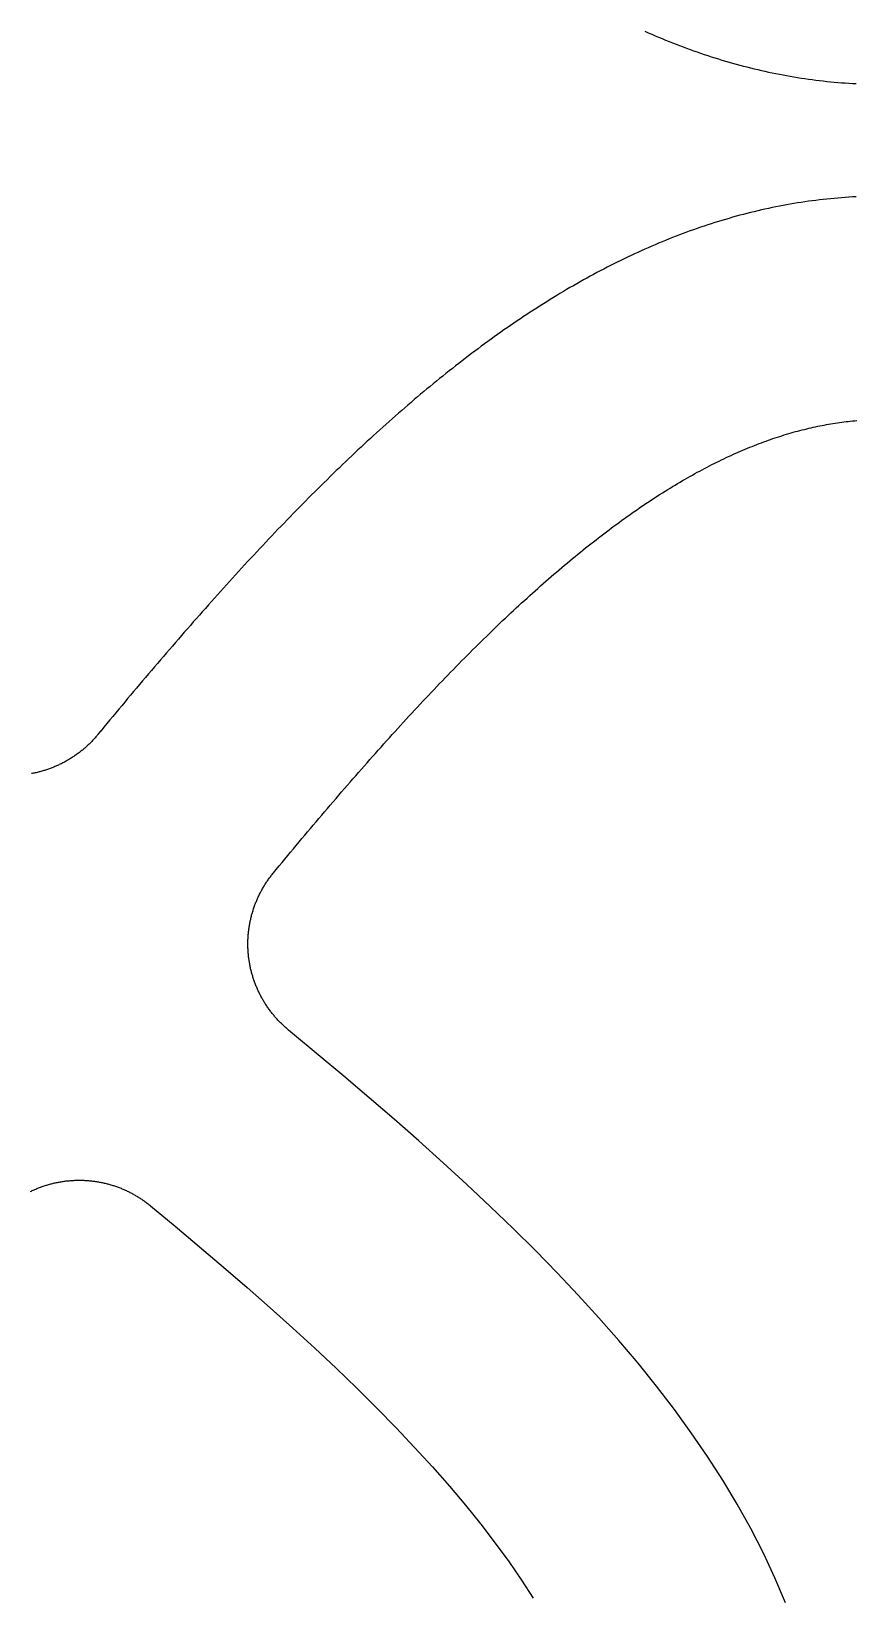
# Model space of a CAD drawing. Header units: millimetres. Extents: x 0 to 12, y 0 to 22.
# Drawn here: x 7.475 to 8.95, y 5.39 to 8.195 of the extents above; entities that cross this region are included whole.
import ezdxf

# ---------------------------------------------------------------- set-up
doc = ezdxf.new("R2010")
doc.units = ezdxf.units.MM
doc.layers.add('CUT_HOLE', color=3, linetype='Continuous')

msp = doc.modelspace()

# ---------------------------------------------------------------- linework, layer by layer
at = {"layer": 'CUT_HOLE'}
for points in [[(8.5726, 8.1952), (8.5788, 8.1925), (8.585, 8.1898), (8.5912, 8.1871), (8.5974, 8.1845), (8.6036, 8.1819), (8.6099, 8.1794), (8.6161, 8.1768), (8.6223, 8.1744), (8.6286, 8.1719), (8.6349, 8.1695), (8.6411, 8.1671), (8.6474, 8.1648), (8.6537, 8.1625), (8.66, 8.1603), (8.6663, 8.158), (8.6726, 8.1559), (8.6789, 8.1537), (8.6853, 8.1516), (8.6916, 8.1496), (8.698, 8.1475), (8.7043, 8.1456), (8.7107, 8.1436), (8.7171, 8.1417), (8.7234, 8.1399), (8.7298, 8.138), (8.7362, 8.1363), (8.7426, 8.1345), (8.7491, 8.1328), (8.7555, 8.1312), (8.7619, 8.1295), (8.7683, 8.128), (8.7748, 8.1264), (8.7812, 8.1249), (8.7877, 8.1235), (8.7941, 8.1221), (8.8006, 8.1207), (8.8071, 8.1194), (8.8136, 8.1181), (8.82, 8.1169), (8.8265, 8.1157), (8.833, 8.1145), (8.8395, 8.1134), (8.846, 8.1123), (8.8526, 8.1113), (8.8591, 8.1103), (8.8656, 8.1094), (8.8721, 8.1085), (8.8787, 8.1077), (8.8852, 8.1069), (8.8917, 8.1061), (8.8983, 8.1054), (8.9048, 8.1047), (8.9114, 8.1041), (8.9179, 8.1035), (8.9245, 8.103), (8.931, 8.1025), (8.9376, 8.102), (8.9442, 8.1016), (8.9507, 8.1013)], [(8.9507, 7.8987), (8.9442, 7.8984), (8.9376, 7.898), (8.931, 7.8975), (8.9245, 7.897), (8.9179, 7.8965), (8.9114, 7.8959), (8.9048, 7.8953), (8.8983, 7.8946), (8.8917, 7.8939), (8.8852, 7.8931), (8.8787, 7.8923), (8.8721, 7.8915), (8.8656, 7.8906), (8.8591, 7.8897), (8.8526, 7.8887), (8.846, 7.8877), (8.8395, 7.8866), (8.833, 7.8855), (8.8265, 7.8843), (8.82, 7.8831), (8.8136, 7.8819), (8.8071, 7.8806), (8.8006, 7.8793), (8.7941, 7.8779), (8.7877, 7.8765), (8.7812, 7.8751), (8.7748, 7.8736), (8.7683, 7.872), (8.7619, 7.8705), (8.7555, 7.8688), (8.7491, 7.8672), (8.7426, 7.8655), (8.7362, 7.8637), (8.7298, 7.862), (8.7234, 7.8601), (8.7171, 7.8583), (8.7107, 7.8564), (8.7043, 7.8544), (8.698, 7.8525), (8.6916, 7.8504), (8.6853, 7.8484), (8.6789, 7.8463), (8.6726, 7.8441), (8.6663, 7.842), (8.66, 7.8397), (8.6537, 7.8375), (8.6474, 7.8352), (8.6411, 7.8329), (8.6349, 7.8305), (8.6286, 7.8281), (8.6223, 7.8256), (8.6161, 7.8232), (8.6099, 7.8206), (8.6036, 7.8181), (8.5974, 7.8155), (8.5912, 7.8129), (8.585, 7.8102), (8.5788, 7.8075), (8.5726, 7.8048), (8.5664, 7.802), (8.5603, 7.7992), (8.5541, 7.7964), (8.548, 7.7935), (8.5418, 7.7906), (8.5357, 7.7876), (8.5296, 7.7847), (8.5235, 7.7816), (8.5174, 7.7786), (8.5113, 7.7755), (8.5052, 7.7724), (8.4991, 7.7692), (8.493, 7.7661), (8.487, 7.7629), (8.4809, 7.7596), (8.4749, 7.7563), (8.4689, 7.753), (8.4628, 7.7497), (8.4568, 7.7463), (8.4508, 7.7429), (8.4448, 7.7394), (8.4388, 7.736), (8.4328, 7.7325), (8.4269, 7.7289), (8.4209, 7.7254), (8.415, 7.7218), (8.409, 7.7181), (8.4031, 7.7145), (8.3971, 7.7108), (8.3912, 7.7071), (8.3853, 7.7033), (8.3794, 7.6995), (8.3735, 7.6957), (8.3676, 7.6919), (8.3617, 7.688), (8.3558, 7.6841), (8.35, 7.6802), (8.3441, 7.6763), (8.3382, 7.6723), (8.3324, 7.6683), (8.3266, 7.6642), (8.3207, 7.6602), (8.3149, 7.6561), (8.3091, 7.6519), (8.3033, 7.6478), (8.2975, 7.6436), (8.2917, 7.6394), (8.2859, 7.6352), (8.2801, 7.6309), (8.2743, 7.6266), (8.2686, 7.6223), (8.2628, 7.618), (8.2571, 7.6136), (8.2513, 7.6092), (8.2456, 7.6048), (8.2398, 7.6003), (8.2341, 7.5959), (8.2284, 7.5914), (8.2227, 7.5868), (8.2169, 7.5823), (8.2112, 7.5777), (8.2055, 7.5731), (8.1999, 7.5685), (8.1942, 7.5639), (8.1885, 7.5592), (8.1828, 7.5545), (8.1771, 7.5498), (8.1715, 7.545), (8.1658, 7.5403), (8.1602, 7.5355), (8.1545, 7.5306), (8.1489, 7.5258), (8.1433, 7.5209), (8.1376, 7.516), (8.132, 7.5111), (8.1264, 7.5062), (8.1208, 7.5012), (8.1152, 7.4963), (8.1096, 7.4913), (8.104, 7.4862), (8.0984, 7.4812), (8.0928, 7.4761), (8.0872, 7.471), (8.0816, 7.4659), (8.076, 7.4608), (8.0705, 7.4556), (8.0649, 7.4505), (8.0594, 7.4453), (8.0538, 7.44), (8.0482, 7.4348), (8.0427, 7.4295), (8.0372, 7.4243), (8.0316, 7.419), (8.0261, 7.4136), (8.0206, 7.4083), (8.015, 7.4029), (8.0095, 7.3975), (8.004, 7.3921), (7.9985, 7.3867), (7.993, 7.3813), (7.9875, 7.3758), (7.982, 7.3703), (7.9765, 7.3648), (7.971, 7.3593), (7.9655, 7.3538), (7.96, 7.3482), (7.9545, 7.3427), (7.9491, 7.3371), (7.9436, 7.3315), (7.9381, 7.3258), (7.9327, 7.3202), (7.9272, 7.3145), (7.9217, 7.3089), (7.9163, 7.3032), (7.9108, 7.2974), (7.9054, 7.2917), (7.8999, 7.286), (7.8945, 7.2802), (7.8891, 7.2744), (7.8836, 7.2686), (7.8782, 7.2628), (7.8728, 7.257), (7.8673, 7.2511), (7.8619, 7.2453), (7.8565, 7.2394), (7.8511, 7.2335), (7.8457, 7.2276), (7.8403, 7.2217), (7.8348, 7.2158), (7.8294, 7.2098), (7.824, 7.2038), (7.8186, 7.1979), (7.8132, 7.1919), (7.8079, 7.1859), (7.8025, 7.1798), (7.7971, 7.1738), (7.7917, 7.1678), (7.7863, 7.1617), (7.7809, 7.1556), (7.7756, 7.1495), (7.7702, 7.1434), (7.7648, 7.1373), (7.7595, 7.1312), (7.7541, 7.1251), (7.7487, 7.1189), (7.7434, 7.1128), (7.738, 7.1066), (7.7327, 7.1004), (7.7273, 7.0942), (7.722, 7.088), (7.7166, 7.0818), (7.7113, 7.0755), (7.7059, 7.0693), (7.7006, 7.0631), (7.6952, 7.0568), (7.6899, 7.0505), (7.6846, 7.0442), (7.6792, 7.038), (7.6739, 7.0316), (7.6686, 7.0253), (7.6633, 7.019), (7.658, 7.0127), (7.6526, 7.0064), (7.6473, 7), (7.642, 6.9937), (7.6367, 6.9873), (7.6314, 6.9809), (7.6261, 6.9745), (7.6208, 6.9681), (7.6155, 6.9618), (7.6102, 6.9553), (7.6049, 6.9489), (7.5996, 6.9425), (7.5996, 6.9425), (7.5996, 6.9425), (7.5996, 6.9425), (7.5996, 6.9425), (7.5995, 6.9425), (7.5995, 6.9425), (7.5995, 6.9425), (7.5995, 6.9424), (7.5995, 6.9424), (7.5995, 6.9424), (7.5995, 6.9424), (7.5995, 6.9424), (7.5994, 6.9424), (7.5994, 6.9424), (7.5994, 6.9423), (7.5994, 6.9423), (7.5994, 6.9423), (7.5994, 6.9423), (7.5994, 6.9423), (7.5994, 6.9423), (7.5993, 6.9423), (7.5993, 6.9422), (7.5993, 6.9422), (7.5993, 6.9422), (7.5993, 6.9422), (7.5993, 6.9422), (7.5993, 6.9422), (7.5993, 6.9421), (7.5992, 6.9421), (7.5992, 6.9421), (7.5992, 6.9421), (7.5992, 6.9421), (7.5992, 6.9421), (7.5992, 6.9421), (7.5992, 6.942), (7.5992, 6.942), (7.5991, 6.942), (7.5991, 6.942), (7.5991, 6.942), (7.5991, 6.942), (7.5991, 6.942), (7.5991, 6.9419), (7.5991, 6.9419), (7.5991, 6.9419), (7.599, 6.9419), (7.599, 6.9419), (7.599, 6.9419), (7.599, 6.9418), (7.599, 6.9418), (7.599, 6.9418), (7.599, 6.9418), (7.599, 6.9418), (7.5989, 6.9418), (7.5989, 6.9418), (7.5989, 6.9417), (7.5989, 6.9417), (7.5989, 6.9417), (7.5989, 6.9417), (7.5989, 6.9417), (7.5989, 6.9417), (7.5988, 6.9417), (7.5988, 6.9416), (7.5988, 6.9416), (7.5988, 6.9416), (7.5988, 6.9416), (7.5988, 6.9416), (7.5988, 6.9416), (7.5988, 6.9415), (7.5988, 6.9415), (7.5987, 6.9415), (7.5987, 6.9415), (7.5987, 6.9415), (7.5987, 6.9415), (7.5987, 6.9415), (7.5987, 6.9414), (7.5987, 6.9414), (7.5987, 6.9414), (7.5986, 6.9414), (7.5986, 6.9414), (7.5986, 6.9414), (7.5986, 6.9413), (7.5986, 6.9413), (7.5986, 6.9413), (7.5986, 6.9413), (7.5986, 6.9413), (7.5985, 6.9413), (7.5985, 6.9413), (7.5985, 6.9412), (7.5985, 6.9412), (7.5985, 6.9412), (7.5985, 6.9412), (7.5985, 6.9412), (7.5985, 6.9412), (7.5984, 6.9412), (7.5984, 6.9411), (7.5984, 6.9411), (7.5984, 6.9411), (7.5984, 6.9411), (7.5984, 6.9411), (7.5984, 6.9411), (7.5984, 6.941), (7.5983, 6.941), (7.5983, 6.941), (7.5983, 6.941), (7.5983, 6.941), (7.5983, 6.941), (7.5983, 6.941), (7.5983, 6.9409), (7.5983, 6.9409), (7.5982, 6.9409), (7.5982, 6.9409), (7.5982, 6.9409), (7.5982, 6.9409), (7.5982, 6.9409), (7.5982, 6.9408), (7.5982, 6.9408), (7.5982, 6.9408), (7.5981, 6.9408), (7.5981, 6.9408), (7.5981, 6.9408), (7.5981, 6.9407), (7.5981, 6.9407), (7.5981, 6.9407), (7.5981, 6.9407), (7.5981, 6.9407), (7.598, 6.9407), (7.598, 6.9407), (7.598, 6.9406), (7.598, 6.9406), (7.598, 6.9406), (7.598, 6.9406), (7.598, 6.9406), (7.598, 6.9406), (7.5979, 6.9406), (7.5979, 6.9405), (7.5979, 6.9405), (7.5979, 6.9405), (7.5979, 6.9405), (7.5979, 6.9405), (7.5979, 6.9405), (7.5979, 6.9404), (7.5978, 6.9404), (7.5978, 6.9404), (7.5978, 6.9404), (7.5978, 6.9404), (7.5978, 6.9404), (7.5978, 6.9404), (7.5978, 6.9403), (7.5978, 6.9403), (7.5977, 6.9403), (7.5977, 6.9403), (7.5977, 6.9403), (7.5977, 6.9403), (7.5977, 6.9403), (7.5977, 6.9402), (7.5977, 6.9402), (7.5977, 6.9402), (7.5976, 6.9402), (7.5976, 6.9402), (7.5976, 6.9402), (7.5976, 6.9401), (7.5976, 6.9401), (7.5976, 6.9401), (7.5976, 6.9401), (7.5976, 6.9401), (7.5975, 6.9401), (7.5975, 6.9401), (7.5975, 6.94), (7.5975, 6.94), (7.5975, 6.94), (7.5975, 6.94), (7.5975, 6.94), (7.5975, 6.94), (7.5974, 6.94), (7.5974, 6.9399), (7.5974, 6.9399), (7.5974, 6.9399), (7.5974, 6.9399), (7.5974, 6.9399), (7.5974, 6.9399), (7.5974, 6.9398), (7.5974, 6.9398), (7.5973, 6.9398), (7.5973, 6.9398), (7.5973, 6.9398), (7.5973, 6.9398), (7.5973, 6.9398), (7.5973, 6.9397), (7.5973, 6.9397), (7.5973, 6.9397), (7.5972, 6.9397), (7.5972, 6.9397), (7.5972, 6.9397), (7.5972, 6.9397), (7.5972, 6.9396), (7.5972, 6.9396), (7.5972, 6.9396), (7.5972, 6.9396), (7.5971, 6.9396), (7.5971, 6.9396), (7.5971, 6.9395), (7.5971, 6.9395), (7.5971, 6.9395), (7.5971, 6.9395), (7.5971, 6.9395), (7.5971, 6.9395), (7.597, 6.9395), (7.597, 6.9394), (7.597, 6.9394), (7.597, 6.9394), (7.597, 6.9394), (7.597, 6.9394), (7.597, 6.9394), (7.597, 6.9394), (7.5969, 6.9393), (7.5969, 6.9393), (7.5969, 6.9393), (7.5969, 6.9393), (7.5969, 6.9393), (7.5969, 6.9393), (7.5969, 6.9392), (7.5969, 6.9392), (7.5968, 6.9392), (7.5968, 6.9392), (7.5968, 6.9392), (7.5968, 6.9392), (7.5968, 6.9392), (7.5968, 6.9391), (7.5968, 6.9391), (7.5968, 6.9391), (7.5967, 6.9391), (7.5967, 6.9391), (7.5967, 6.9391), (7.5967, 6.9391), (7.5967, 6.939), (7.5967, 6.939), (7.5967, 6.939), (7.5967, 6.939), (7.5966, 6.939), (7.5966, 6.939), (7.5966, 6.9389), (7.5966, 6.9389), (7.5966, 6.9389), (7.5966, 6.9389), (7.5966, 6.9389), (7.5966, 6.9389), (7.5965, 6.9389), (7.5965, 6.9388), (7.5965, 6.9388), (7.5965, 6.9388), (7.5965, 6.9388), (7.5965, 6.9388), (7.5965, 6.9388), (7.5965, 6.9387), (7.5964, 6.9387), (7.5964, 6.9387), (7.5964, 6.9387), (7.5964, 6.9387), (7.5964, 6.9387), (7.5964, 6.9387), (7.5964, 6.9386), (7.5964, 6.9386), (7.5963, 6.9386), (7.5963, 6.9386), (7.5963, 6.9386), (7.5963, 6.9386), (7.5963, 6.9386), (7.5963, 6.9385), (7.5963, 6.9385), (7.5963, 6.9385), (7.5962, 6.9385), (7.5962, 6.9385), (7.5962, 6.9385), (7.5962, 6.9384), (7.5962, 6.9384), (7.5962, 6.9384), (7.5962, 6.9384), (7.5962, 6.9384), (7.5961, 6.9384), (7.5961, 6.9384), (7.5961, 6.9383), (7.5961, 6.9383), (7.5961, 6.9383), (7.5961, 6.9383), (7.5961, 6.9383), (7.5961, 6.9383), (7.596, 6.9383), (7.596, 6.9382), (7.596, 6.9382), (7.596, 6.9382), (7.596, 6.9382), (7.596, 6.9382), (7.596, 6.9382), (7.596, 6.9381), (7.596, 6.9381), (7.5959, 6.9381), (7.5959, 6.9381), (7.5959, 6.9381), (7.5959, 6.9381), (7.5959, 6.9381), (7.5959, 6.938), (7.5959, 6.938), (7.5959, 6.938), (7.5958, 6.938), (7.5958, 6.938), (7.5958, 6.938), (7.5958, 6.938), (7.5958, 6.9379), (7.5958, 6.9379), (7.5958, 6.9379), (7.5958, 6.9379), (7.5957, 6.9379), (7.5957, 6.9379), (7.5957, 6.9378), (7.5957, 6.9378), (7.5957, 6.9378), (7.5957, 6.9378), (7.5957, 6.9378), (7.5957, 6.9378), (7.5956, 6.9378), (7.5956, 6.9377), (7.5956, 6.9377), (7.5956, 6.9377), (7.5956, 6.9377), (7.5956, 6.9377), (7.5956, 6.9377), (7.5956, 6.9377), (7.5955, 6.9376), (7.5955, 6.9376), (7.5955, 6.9376), (7.5955, 6.9376), (7.5955, 6.9376), (7.5955, 6.9376), (7.5955, 6.9375), (7.5955, 6.9375), (7.5954, 6.9375), (7.5954, 6.9375), (7.5954, 6.9375), (7.5954, 6.9375), (7.5954, 6.9375), (7.5954, 6.9374), (7.5954, 6.9374), (7.5954, 6.9374), (7.5953, 6.9374), (7.5953, 6.9374), (7.5953, 6.9374), (7.5953, 6.9374), (7.5953, 6.9373), (7.5953, 6.9373), (7.5953, 6.9373), (7.5953, 6.9373), (7.5952, 6.9373), (7.5952, 6.9373), (7.5952, 6.9372), (7.5952, 6.9372), (7.5952, 6.9372), (7.5952, 6.9372), (7.5952, 6.9372), (7.5952, 6.9372), (7.5951, 6.9372), (7.5951, 6.9371), (7.5951, 6.9371), (7.5951, 6.9371), (7.5951, 6.9371), (7.5951, 6.9371), (7.5951, 6.9371), (7.5951, 6.9371), (7.595, 6.937), (7.595, 6.937), (7.595, 6.937), (7.595, 6.937), (7.595, 6.937), (7.595, 6.937), (7.595, 6.9369), (7.595, 6.9369), (7.5949, 6.9369), (7.5949, 6.9369), (7.5949, 6.9369), (7.5949, 6.9369), (7.5949, 6.9369), (7.5949, 6.9368), (7.5949, 6.9368), (7.5949, 6.9368), (7.5948, 6.9368), (7.5948, 6.9368), (7.5948, 6.9368), (7.5948, 6.9367), (7.5948, 6.9367), (7.5948, 6.9367), (7.5948, 6.9367), (7.5948, 6.9367), (7.5947, 6.9367), (7.5947, 6.9367), (7.5947, 6.9366), (7.5947, 6.9366), (7.5947, 6.9366), (7.5947, 6.9366), (7.5947, 6.9366), (7.5947, 6.9366), (7.5947, 6.9366), (7.5946, 6.9365), (7.5946, 6.9365), (7.5946, 6.9365), (7.5946, 6.9365), (7.5946, 6.9365), (7.5946, 6.9365), (7.5946, 6.9364), (7.5946, 6.9364), (7.5945, 6.9364), (7.5945, 6.9364), (7.5945, 6.9364), (7.5945, 6.9364), (7.5945, 6.9364), (7.5945, 6.9363), (7.5945, 6.9363), (7.5945, 6.9363), (7.5944, 6.9363), (7.5944, 6.9363), (7.5944, 6.9363), (7.5944, 6.9363), (7.5944, 6.9362), (7.5944, 6.9362), (7.5944, 6.9362), (7.5944, 6.9362), (7.5943, 6.9362), (7.5943, 6.9362), (7.5943, 6.9361), (7.5943, 6.9361), (7.5943, 6.9361), (7.5943, 6.9361), (7.5943, 6.9361), (7.5943, 6.9361), (7.5942, 6.9361), (7.5942, 6.936), (7.5942, 6.936), (7.5942, 6.936), (7.5942, 6.936), (7.5942, 6.936), (7.5942, 6.936), (7.5942, 6.936), (7.5941, 6.9359), (7.5941, 6.9359), (7.5941, 6.9359), (7.5941, 6.9359), (7.5941, 6.9359), (7.5941, 6.9359), (7.5941, 6.9358), (7.5941, 6.9358), (7.594, 6.9358), (7.594, 6.9358), (7.594, 6.9358), (7.594, 6.9358), (7.594, 6.9358), (7.594, 6.9357), (7.594, 6.9357), (7.594, 6.9357), (7.5939, 6.9357), (7.5939, 6.9357), (7.5939, 6.9357), (7.5939, 6.9357), (7.5939, 6.9356), (7.5939, 6.9356), (7.5939, 6.9356), (7.5939, 6.9356), (7.5938, 6.9356), (7.5938, 6.9356), (7.5938, 6.9355), (7.5938, 6.9355), (7.5938, 6.9355), (7.5938, 6.9355), (7.5938, 6.9355), (7.5938, 6.9355), (7.5937, 6.9355), (7.5937, 6.9354), (7.5937, 6.9354), (7.5937, 6.9354), (7.5937, 6.9354), (7.5937, 6.9354), (7.5937, 6.9354), (7.5937, 6.9354), (7.5936, 6.9353), (7.5936, 6.9353), (7.5936, 6.9353), (7.5936, 6.9353), (7.5925, 6.934), (7.5914, 6.9326), (7.5902, 6.9313), (7.5891, 6.93), (7.5879, 6.9287), (7.5867, 6.9274), (7.5855, 6.9261), (7.5843, 6.9248), (7.5831, 6.9235), (7.5819, 6.9223), (7.5807, 6.921), (7.5794, 6.9198), (7.5782, 6.9186), (7.5769, 6.9173), (7.5756, 6.9161), (7.5743, 6.915), (7.573, 6.9138), (7.5717, 6.9126), (7.5704, 6.9114), (7.5691, 6.9103), (7.5677, 6.9092), (7.5664, 6.908), (7.565, 6.9069), (7.5636, 6.9058), (7.5622, 6.9048), (7.5609, 6.9037), (7.5595, 6.9026), (7.5581, 6.9016), (7.5566, 6.9005), (7.5552, 6.8995), (7.5538, 6.8985), (7.5523, 6.8975), (7.5509, 6.8965), (7.5494, 6.8955), (7.5479, 6.8946), (7.5465, 6.8936), (7.545, 6.8927), (7.5435, 6.8918), (7.542, 6.8909), (7.5405, 6.89), (7.539, 6.8891), (7.5374, 6.8882), (7.5359, 6.8874), (7.5344, 6.8865), (7.5328, 6.8857), (7.5313, 6.8849), (7.5297, 6.8841), (7.5281, 6.8833), (7.5265, 6.8825), (7.525, 6.8818), (7.5234, 6.881), (7.5218, 6.8803), (7.5202, 6.8796), (7.5186, 6.8789), (7.5169, 6.8782), (7.5153, 6.8775), (7.5137, 6.8768), (7.5121, 6.8762), (7.5104, 6.8755), (7.5088, 6.8749), (7.5071, 6.8743), (7.5055, 6.8737), (7.5038, 6.8732), (7.5022, 6.8726), (7.5005, 6.8721), (7.4988, 6.8715), (7.4971, 6.871), (7.4955, 6.8705), (7.4938, 6.87), (7.4921, 6.8696), (7.4904, 6.8691), (7.4887, 6.8687), (7.487, 6.8682), (7.4853, 6.8678), (7.4836, 6.8674), (7.4818, 6.867), (7.4801, 6.8667), (7.4784, 6.8663), (7.4767, 6.866), (7.475, 6.8657)], [(8.8245, 5.3807), (8.8056, 5.4256), (8.7849, 5.47), (8.7624, 5.5139), (8.7382, 5.5574), (8.7123, 5.6005), (8.6849, 5.6431), (8.6559, 5.6853), (8.6255, 5.7272), (8.5937, 5.7687), (8.5606, 5.8098), (8.5261, 5.8507), (8.4905, 5.8913), (8.4537, 5.9316), (8.4158, 5.9717), (8.3768, 6.0115), (8.3369, 6.0512), (8.2959, 6.0906), (8.2542, 6.1299), (8.2116, 6.169), (8.1682, 6.2079), (8.1241, 6.2467), (8.0795, 6.2854), (8.0342, 6.3239), (7.9884, 6.3623), (7.9425, 6.4004), (7.9425, 6.4004), (7.9424, 6.4005), (7.9423, 6.4006), (7.9353, 6.4064), (7.9353, 6.4064), (7.934, 6.4075), (7.9326, 6.4086), (7.9313, 6.4098), (7.93, 6.4109), (7.9287, 6.4121), (7.9274, 6.4133), (7.9261, 6.4145), (7.9248, 6.4157), (7.9235, 6.4169), (7.9223, 6.4181), (7.921, 6.4193), (7.9198, 6.4206), (7.9186, 6.4218), (7.9173, 6.4231), (7.9161, 6.4244), (7.915, 6.4257), (7.9138, 6.427), (7.9126, 6.4283), (7.9114, 6.4296), (7.9103, 6.4309), (7.9092, 6.4323), (7.908, 6.4336), (7.9069, 6.435), (7.9058, 6.4364), (7.9048, 6.4378), (7.9037, 6.4391), (7.9026, 6.4405), (7.9016, 6.4419), (7.9005, 6.4434), (7.8995, 6.4448), (7.8985, 6.4462), (7.8975, 6.4477), (7.8965, 6.4491), (7.8955, 6.4506), (7.8946, 6.4521), (7.8936, 6.4535), (7.8927, 6.455), (7.8918, 6.4565), (7.8909, 6.458), (7.89, 6.4595), (7.8891, 6.461), (7.8882, 6.4626), (7.8874, 6.4641), (7.8865, 6.4656), (7.8857, 6.4672), (7.8849, 6.4687), (7.8841, 6.4703), (7.8833, 6.4719), (7.8825, 6.4735), (7.8818, 6.475), (7.881, 6.4766), (7.8803, 6.4782), (7.8796, 6.4798), (7.8789, 6.4814), (7.8782, 6.4831), (7.8775, 6.4847), (7.8768, 6.4863), (7.8762, 6.4879), (7.8755, 6.4896), (7.8749, 6.4912), (7.8743, 6.4929), (7.8737, 6.4945), (7.8732, 6.4962), (7.8726, 6.4978), (7.8721, 6.4995), (7.8715, 6.5012), (7.871, 6.5029), (7.8705, 6.5045), (7.87, 6.5062), (7.8696, 6.5079), (7.8691, 6.5096), (7.8687, 6.5113), (7.8682, 6.513), (7.8678, 6.5147), (7.8674, 6.5164), (7.867, 6.5182), (7.8667, 6.5199), (7.8663, 6.5216), (7.866, 6.5233), (7.8657, 6.525), (7.8654, 6.5268), (7.8651, 6.5285), (7.8648, 6.5302), (7.8645, 6.532), (7.8643, 6.5337), (7.8641, 6.5355), (7.8638, 6.5372), (7.8636, 6.5389), (7.8635, 6.5407), (7.8633, 6.5424), (7.8631, 6.5442), (7.863, 6.5459), (7.8629, 6.5477), (7.8628, 6.5494), (7.8627, 6.5512), (7.8626, 6.5529), (7.8625, 6.5547), (7.8625, 6.5565), (7.8625, 6.5582), (7.8625, 6.56), (7.8625, 6.5617), (7.8625, 6.5635), (7.8625, 6.5652), (7.8625, 6.567), (7.8626, 6.5687), (7.8627, 6.5705), (7.8628, 6.5723), (7.8629, 6.574), (7.863, 6.5758), (7.8632, 6.5775), (7.8633, 6.5793), (7.8635, 6.581), (7.8637, 6.5828), (7.8639, 6.5845), (7.8641, 6.5862), (7.8643, 6.588), (7.8646, 6.5897), (7.8648, 6.5915), (7.8651, 6.5932), (7.8654, 6.5949), (7.8657, 6.5966), (7.866, 6.5984), (7.8664, 6.6001), (7.8667, 6.6018), (7.8671, 6.6035), (7.8675, 6.6052), (7.8679, 6.607), (7.8683, 6.6087), (7.8687, 6.6104), (7.8691, 6.6121), (7.8696, 6.6138), (7.8701, 6.6155), (7.8706, 6.6171), (7.8711, 6.6188), (7.8716, 6.6205), (7.8721, 6.6222), (7.8727, 6.6238), (7.8732, 6.6255), (7.8738, 6.6272), (7.8744, 6.6288), (7.875, 6.6305), (7.8756, 6.6321), (7.8762, 6.6338), (7.8769, 6.6354), (7.8776, 6.637), (7.8782, 6.6386), (7.8789, 6.6402), (7.8796, 6.6419), (7.8803, 6.6435), (7.8811, 6.645), (7.8818, 6.6466), (7.8826, 6.6482), (7.8834, 6.6498), (7.8842, 6.6514), (7.885, 6.6529), (7.8858, 6.6545), (7.8866, 6.656), (7.8874, 6.6576), (7.8883, 6.6591), (7.8892, 6.6606), (7.8901, 6.6621), (7.8909, 6.6637), (7.8919, 6.6652), (7.8928, 6.6667), (7.8937, 6.6681), (7.8947, 6.6696), (7.8956, 6.6711), (7.8966, 6.6725), (7.8976, 6.674), (7.8986, 6.6754), (7.8996, 6.6769), (7.9006, 6.6783), (7.9017, 6.6797), (7.9027, 6.6811), (7.9038, 6.6825), (7.9049, 6.6839), (7.9059, 6.6853), (7.907, 6.6867), (7.9082, 6.688), (7.9133, 6.6942), (7.9184, 6.7004), (7.9235, 6.7066), (7.9286, 6.7127), (7.9337, 6.7188), (7.9388, 6.725), (7.9439, 6.7311), (7.949, 6.7372), (7.9541, 6.7433), (7.9592, 6.7494), (7.9642, 6.7554), (7.9693, 6.7615), (7.9744, 6.7675), (7.9795, 6.7735), (7.9846, 6.7795), (7.9896, 6.7855), (7.9947, 6.7915), (7.9998, 6.7975), (8.0049, 6.8034), (8.0099, 6.8093), (8.015, 6.8153), (8.0201, 6.8212), (8.0251, 6.827), (8.0302, 6.8329), (8.0352, 6.8388), (8.0403, 6.8446), (8.0453, 6.8504), (8.0504, 6.8562), (8.0554, 6.862), (8.0605, 6.8678), (8.0655, 6.8735), (8.0705, 6.8793), (8.0756, 6.885), (8.0806, 6.8907), (8.0856, 6.8963), (8.0906, 6.902), (8.0957, 6.9076), (8.1007, 6.9133), (8.1057, 6.9189), (8.1107, 6.9245), (8.1157, 6.93), (8.1207, 6.9356), (8.1257, 6.9411), (8.1308, 6.9466), (8.1357, 6.9521), (8.1407, 6.9576), (8.1457, 6.963), (8.1507, 6.9684), (8.1557, 6.9738), (8.1607, 6.9792), (8.1657, 6.9846), (8.1707, 6.9899), (8.1756, 6.9953), (8.1806, 7.0006), (8.1856, 7.0058), (8.1905, 7.0111), (8.1955, 7.0163), (8.2005, 7.0216), (8.2054, 7.0268), (8.2104, 7.0319), (8.2153, 7.0371), (8.2203, 7.0422), (8.2252, 7.0473), (8.2301, 7.0524), (8.2351, 7.0574), (8.24, 7.0625), (8.2449, 7.0675), (8.2498, 7.0725), (8.2548, 7.0774), (8.2597, 7.0823), (8.2646, 7.0873), (8.2695, 7.0921), (8.2744, 7.097), (8.2793, 7.1018), (8.2842, 7.1067), (8.2891, 7.1115), (8.294, 7.1162), (8.2988, 7.121), (8.3037, 7.1257), (8.3086, 7.1304), (8.3135, 7.135), (8.3183, 7.1397), (8.3232, 7.1443), (8.328, 7.1488), (8.3329, 7.1534), (8.3377, 7.1579), (8.3426, 7.1624), (8.3474, 7.1669), (8.3523, 7.1714), (8.3571, 7.1758), (8.3619, 7.1802), (8.3667, 7.1846), (8.3715, 7.1889), (8.3763, 7.1932), (8.3811, 7.1975), (8.3859, 7.2018), (8.3907, 7.206), (8.3955, 7.2102), (8.4003, 7.2144), (8.4051, 7.2185), (8.4099, 7.2226), (8.4146, 7.2267), (8.4194, 7.2308), (8.4241, 7.2348), (8.4289, 7.2388), (8.4336, 7.2428), (8.4384, 7.2468), (8.4431, 7.2507), (8.4478, 7.2546), (8.4525, 7.2584), (8.4573, 7.2623), (8.462, 7.2661), (8.4667, 7.2698), (8.4714, 7.2736), (8.4761, 7.2773), (8.4807, 7.281), (8.4854, 7.2846), (8.4901, 7.2882), (8.4948, 7.2918), (8.4994, 7.2954), (8.5041, 7.2989), (8.5087, 7.3024), (8.5133, 7.3059), (8.518, 7.3093), (8.5226, 7.3127), (8.5272, 7.3161), (8.5318, 7.3194), (8.5364, 7.3228), (8.541, 7.326), (8.5456, 7.3293), (8.5502, 7.3325), (8.5548, 7.3357), (8.5593, 7.3389), (8.5639, 7.342), (8.5685, 7.3451), (8.573, 7.3482), (8.5775, 7.3512), (8.5821, 7.3542), (8.5866, 7.3572), (8.5911, 7.3601), (8.5956, 7.363), (8.6001, 7.3659), (8.6046, 7.3687), (8.6091, 7.3716), (8.6136, 7.3743), (8.618, 7.3771), (8.6225, 7.3798), (8.6269, 7.3825), (8.6314, 7.3852), (8.6358, 7.3878), (8.6402, 7.3904), (8.6446, 7.3929), (8.6491, 7.3955), (8.6534, 7.398), (8.6578, 7.4004), (8.6622, 7.4029), (8.6666, 7.4053), (8.671, 7.4076), (8.6753, 7.41), (8.6797, 7.4123), (8.684, 7.4145), (8.6883, 7.4168), (8.6927, 7.419), (8.697, 7.4212), (8.7013, 7.4233), (8.7056, 7.4254), (8.7098, 7.4275), (8.7141, 7.4296), (8.7184, 7.4316), (8.7227, 7.4336), (8.7269, 7.4356), (8.7311, 7.4375), (8.7354, 7.4394), (8.7396, 7.4413), (8.7438, 7.4431), (8.748, 7.4449), (8.7522, 7.4467), (8.7564, 7.4484), (8.7606, 7.4501), (8.7647, 7.4518), (8.7689, 7.4535), (8.7731, 7.4551), (8.7772, 7.4567), (8.7813, 7.4582), (8.7855, 7.4598), (8.7896, 7.4613), (8.7937, 7.4627), (8.7978, 7.4642), (8.8019, 7.4656), (8.8059, 7.467), (8.81, 7.4683), (8.8141, 7.4696), (8.8181, 7.4709), (8.8222, 7.4722), (8.8262, 7.4734), (8.8303, 7.4746), (8.8343, 7.4758), (8.8383, 7.4769), (8.8423, 7.4781), (8.8463, 7.4792), (8.8503, 7.4802), (8.8543, 7.4812), (8.8583, 7.4822), (8.8623, 7.4832), (8.8662, 7.4842), (8.8702, 7.4851), (8.8741, 7.486), (8.8781, 7.4868), (8.882, 7.4877), (8.8859, 7.4885), (8.8899, 7.4892), (8.8938, 7.49), (8.8977, 7.4907), (8.9016, 7.4914), (8.9055, 7.4921), (8.9094, 7.4927), (8.9133, 7.4933), (8.9172, 7.4939), (8.9211, 7.4945), (8.925, 7.495), (8.9288, 7.4955), (8.9327, 7.496), (8.9366, 7.4964), (8.9404, 7.4968), (8.9443, 7.4972), (8.9482, 7.4976), (8.952, 7.4979)], [(7.4735, 6.1175), (7.475, 6.1182), (7.4766, 6.119), (7.4782, 6.1197), (7.4798, 6.1204), (7.4814, 6.1211), (7.4831, 6.1218), (7.4847, 6.1225), (7.4863, 6.1232), (7.4879, 6.1238), (7.4896, 6.1245), (7.4912, 6.1251), (7.4929, 6.1257), (7.4945, 6.1263), (7.4962, 6.1268), (7.4978, 6.1274), (7.4995, 6.1279), (7.5012, 6.1285), (7.5029, 6.129), (7.5045, 6.1295), (7.5062, 6.13), (7.5079, 6.1304), (7.5096, 6.1309), (7.5113, 6.1313), (7.513, 6.1318), (7.5147, 6.1322), (7.5164, 6.1326), (7.5182, 6.133), (7.5199, 6.1333), (7.5216, 6.1337), (7.5233, 6.134), (7.525, 6.1343), (7.5268, 6.1346), (7.5285, 6.1349), (7.5302, 6.1352), (7.532, 6.1355), (7.5337, 6.1357), (7.5355, 6.1359), (7.5372, 6.1362), (7.5389, 6.1364), (7.5407, 6.1365), (7.5424, 6.1367), (7.5442, 6.1369), (7.5459, 6.137), (7.5477, 6.1371), (7.5494, 6.1372), (7.5512, 6.1373), (7.5529, 6.1374), (7.5547, 6.1375), (7.5565, 6.1375), (7.5582, 6.1375), (7.56, 6.1375), (7.5617, 6.1375), (7.5635, 6.1375), (7.5652, 6.1375), (7.567, 6.1375), (7.5687, 6.1374), (7.5705, 6.1373), (7.5723, 6.1372), (7.574, 6.1371), (7.5758, 6.137), (7.5775, 6.1368), (7.5793, 6.1367), (7.581, 6.1365), (7.5828, 6.1363), (7.5845, 6.1361), (7.5862, 6.1359), (7.588, 6.1357), (7.5897, 6.1354), (7.5915, 6.1352), (7.5932, 6.1349), (7.5949, 6.1346), (7.5966, 6.1343), (7.5984, 6.134), (7.6001, 6.1336), (7.6018, 6.1333), (7.6035, 6.1329), (7.6052, 6.1325), (7.607, 6.1321), (7.6087, 6.1317), (7.6104, 6.1313), (7.6121, 6.1309), (7.6138, 6.1304), (7.6155, 6.1299), (7.6171, 6.1294), (7.6188, 6.1289), (7.6205, 6.1284), (7.6222, 6.1279), (7.6238, 6.1273), (7.6255, 6.1268), (7.6272, 6.1262), (7.6288, 6.1256), (7.6305, 6.125), (7.6321, 6.1244), (7.6338, 6.1238), (7.6354, 6.1231), (7.637, 6.1224), (7.6386, 6.1218), (7.6402, 6.1211), (7.6419, 6.1204), (7.6435, 6.1197), (7.645, 6.1189), (7.6466, 6.1182), (7.6482, 6.1174), (7.6498, 6.1166), (7.6514, 6.1158), (7.6529, 6.115), (7.6545, 6.1142), (7.656, 6.1134), (7.6576, 6.1126), (7.6591, 6.1117), (7.6606, 6.1108), (7.6621, 6.1099), (7.6637, 6.1091), (7.6652, 6.1081), (7.6667, 6.1072), (7.6681, 6.1063), (7.6696, 6.1053), (7.6711, 6.1044), (7.6725, 6.1034), (7.674, 6.1024), (7.6754, 6.1014), (7.6769, 6.1004), (7.6783, 6.0994), (7.6797, 6.0983), (7.6811, 6.0973), (7.6825, 6.0962), (7.6839, 6.0951), (7.6853, 6.0941), (7.6867, 6.093), (7.6879, 6.0919), (7.7322, 6.0552), (7.776, 6.0185), (7.819, 5.9818), (7.8611, 5.9453), (7.9024, 5.909), (7.9427, 5.8728), (7.982, 5.8367), (8.0202, 5.8008), (8.0572, 5.7651), (8.093, 5.7296), (8.1276, 5.6943), (8.1608, 5.6592), (8.1926, 5.6244), (8.2229, 5.5898), (8.2518, 5.5555), (8.2792, 5.5215), (8.305, 5.4879), (8.3292, 5.4546), (8.3518, 5.4216), (8.3727, 5.3891)]]:
    msp.add_lwpolyline(points, dxfattribs=at)

doc.saveas('drawing.dxf')
